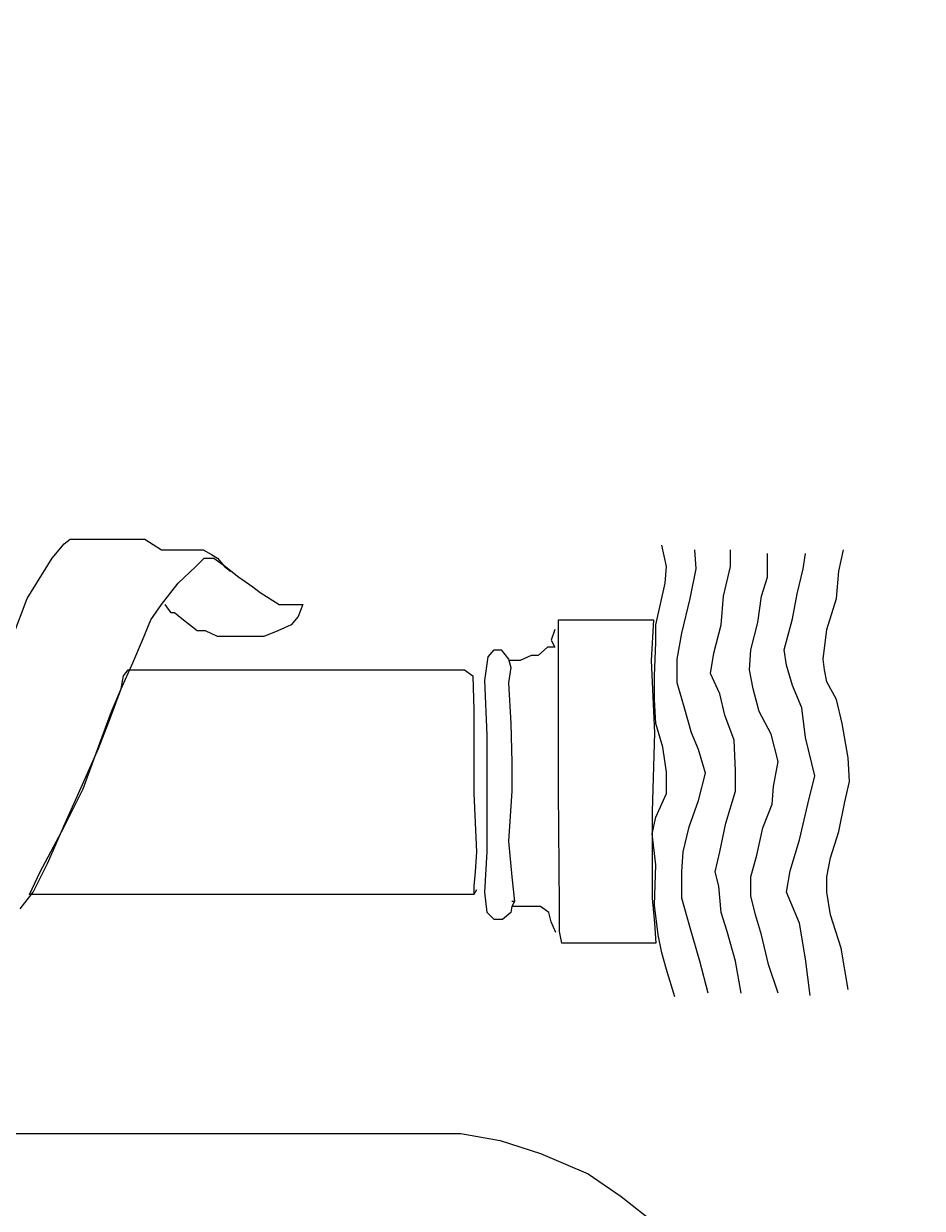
# Model space of a CAD drawing. Extents: x 731154 to 731744, y 4379381 to 4380408.
# Drawn here: x 731193.18 to 731200.74, y 4380247.51 to 4380257.48 of the extents above; entities that cross this region are included whole.
import ezdxf

# ---------------------------------------------------------------- set-up
doc = ezdxf.new("R2010")
doc.units = 0
doc.layers.get('0').update_dxf_attribs({"linetype": 'CONTINUOUS'})

msp = doc.modelspace()

# ---------------------------------------------------------------- linework, layer by layer
at = {"color": 0, "linetype": 'CONTINUOUS'}
for p, q in [((731193.52, 4380253.1), (731193.57, 4380253.14)), ((731193.52, 4380253.1), (731193.57, 4380253.14)), ((731193.57, 4380253.14), (731193.64, 4380253.14)), ((731193.57, 4380253.14), (731193.64, 4380253.14)), ((731193.64, 4380253.14), (731193.74, 4380253.14)), ((731193.64, 4380253.14), (731193.74, 4380253.14)), ((731193.74, 4380253.14), (731193.89, 4380253.14)), ((731193.74, 4380253.14), (731193.89, 4380253.14)), ((731193.89, 4380253.14), (731194.05, 4380253.14)), ((731193.89, 4380253.14), (731194.05, 4380253.14)), ((731194.05, 4380253.14), (731194.2, 4380253.14)), ((731194.05, 4380253.14), (731194.2, 4380253.14)), ((731194.2, 4380253.14), (731194.34, 4380253.05)), ((731194.2, 4380253.14), (731194.34, 4380253.05)), ((731193.42, 4380252.98), (731193.52, 4380253.1)), ((731193.42, 4380252.98), (731193.52, 4380253.1)), ((731194.34, 4380253.05), (731194.45, 4380253.05)), ((731194.34, 4380253.05), (731194.45, 4380253.05)), ((731194.45, 4380253.05), (731194.56, 4380253.05)), ((731194.45, 4380253.05), (731194.56, 4380253.05)), ((731194.56, 4380253.05), (731194.69, 4380253.05)), ((731194.56, 4380253.05), (731194.69, 4380253.05)), ((731194.69, 4380253.05), (731194.76, 4380253.01)), ((731194.69, 4380253.05), (731194.76, 4380253.01)), ((731198.59, 4380252.91), (731198.55, 4380253.09)), ((731198.59, 4380252.91), (731198.55, 4380253.09)), ((731198.84, 4380252.89), (731198.83, 4380253.05)), ((731198.84, 4380252.89), (731198.83, 4380253.05)), ((731199.13, 4380252.91), (731199.13, 4380253.05)), ((731199.13, 4380252.91), (731199.13, 4380253.05)), ((731199.44, 4380252.82), (731199.44, 4380253.02)), ((731199.44, 4380252.82), (731199.44, 4380253.02)), ((731199.74, 4380252.89), (731199.76, 4380253.02)), ((731199.74, 4380252.89), (731199.76, 4380253.02)), ((731200.04, 4380252.87), (731200.08, 4380253.05)), ((731200.04, 4380252.87), (731200.08, 4380253.05)), ((731193.21, 4380252.64), (731193.42, 4380252.98)), ((731193.21, 4380252.64), (731193.42, 4380252.98)), ((731194.63, 4380252.91), (731194.7, 4380252.98)), ((731194.63, 4380252.91), (731194.7, 4380252.98)), ((731194.7, 4380252.98), (731194.76, 4380252.98)), ((731194.7, 4380252.98), (731194.76, 4380252.98)), ((731194.76, 4380253.01), (731194.81, 4380252.98)), ((731194.76, 4380253.01), (731194.81, 4380252.98)), ((731194.76, 4380252.98), (731194.78, 4380252.98)), ((731194.76, 4380252.98), (731194.78, 4380252.98)), ((731194.78, 4380252.98), (731194.88, 4380252.91)), ((731194.78, 4380252.98), (731194.88, 4380252.91)), ((731194.81, 4380252.98), (731194.87, 4380252.91)), ((731194.81, 4380252.98), (731194.87, 4380252.91)), ((731194.48, 4380252.77), (731194.63, 4380252.91)), ((731194.48, 4380252.77), (731194.63, 4380252.91)), ((731194.87, 4380252.91), (731194.92, 4380252.87)), ((731194.87, 4380252.91), (731194.92, 4380252.87)), ((731194.88, 4380252.91), (731194.98, 4380252.83)), ((731194.88, 4380252.91), (731194.98, 4380252.83)), ((731194.98, 4380252.83), (731195.11, 4380252.74)), ((731194.98, 4380252.83), (731195.11, 4380252.74)), ((731198.58, 4380252.77), (731198.59, 4380252.91)), ((731198.58, 4380252.77), (731198.59, 4380252.91)), ((731198.79, 4380252.64), (731198.84, 4380252.89)), ((731198.79, 4380252.64), (731198.84, 4380252.89)), ((731199.07, 4380252.66), (731199.13, 4380252.91)), ((731199.07, 4380252.66), (731199.13, 4380252.91)), ((731199.39, 4380252.66), (731199.44, 4380252.82)), ((731199.39, 4380252.66), (731199.44, 4380252.82)), ((731199.69, 4380252.68), (731199.74, 4380252.89)), ((731199.69, 4380252.68), (731199.74, 4380252.89)), ((731200.02, 4380252.64), (731200.04, 4380252.87)), ((731200.02, 4380252.64), (731200.04, 4380252.87)), ((731194.34, 4380252.59), (731194.48, 4380252.77)), ((731194.34, 4380252.59), (731194.48, 4380252.77)), ((731195.11, 4380252.74), (731195.17, 4380252.69)), ((731195.11, 4380252.74), (731195.17, 4380252.69)), ((731198.5, 4380252.42), (731198.58, 4380252.77)), ((731198.5, 4380252.42), (731198.58, 4380252.77)), ((731193.09, 4380252.32), (731193.21, 4380252.64)), ((731193.09, 4380252.32), (731193.21, 4380252.64)), ((731195.17, 4380252.69), (731195.33, 4380252.59)), ((731195.17, 4380252.69), (731195.33, 4380252.59)), ((731198.72, 4380252.35), (731198.79, 4380252.64)), ((731198.72, 4380252.35), (731198.79, 4380252.64)), ((731199.05, 4380252.42), (731199.07, 4380252.66)), ((731199.05, 4380252.42), (731199.07, 4380252.66)), ((731199.36, 4380252.44), (731199.39, 4380252.66)), ((731199.36, 4380252.44), (731199.39, 4380252.66)), ((731199.65, 4380252.47), (731199.69, 4380252.68)), ((731199.65, 4380252.47), (731199.69, 4380252.68)), ((731199.94, 4380252.38), (731200.02, 4380252.64)), ((731199.94, 4380252.38), (731200.02, 4380252.64)), ((731194.25, 4380252.46), (731194.34, 4380252.59)), ((731194.25, 4380252.46), (731194.34, 4380252.59)), ((731194.42, 4380252.52), (731194.37, 4380252.59)), ((731194.42, 4380252.52), (731194.37, 4380252.59)), ((731194.45, 4380252.52), (731194.42, 4380252.52)), ((731194.45, 4380252.52), (731194.42, 4380252.52)), ((731194.51, 4380252.47), (731194.45, 4380252.52)), ((731194.51, 4380252.47), (731194.45, 4380252.52)), ((731195.33, 4380252.59), (731195.43, 4380252.59)), ((731195.33, 4380252.59), (731195.43, 4380252.59)), ((731195.43, 4380252.59), (731195.48, 4380252.59)), ((731195.43, 4380252.59), (731195.48, 4380252.59)), ((731195.48, 4380252.59), (731195.53, 4380252.59)), ((731195.48, 4380252.59), (731195.53, 4380252.59)), ((731195.53, 4380252.59), (731195.49, 4380252.49)), ((731195.53, 4380252.59), (731195.49, 4380252.49)), ((731194.18, 4380252.29), (731194.25, 4380252.46)), ((731194.18, 4380252.29), (731194.25, 4380252.46)), ((731194.64, 4380252.37), (731194.51, 4380252.47)), ((731194.64, 4380252.37), (731194.51, 4380252.47)), ((731195.43, 4380252.42), (731195.32, 4380252.37)), ((731195.43, 4380252.42), (731195.32, 4380252.37)), ((731195.49, 4380252.49), (731195.43, 4380252.42)), ((731195.49, 4380252.49), (731195.43, 4380252.42)), ((731197.68, 4380252.27), (731197.68, 4380252.46)), ((731197.68, 4380252.46), (731198.05, 4380252.46)), ((731197.68, 4380252.27), (731197.68, 4380252.46)), ((731197.68, 4380252.46), (731198.05, 4380252.46)), ((731198.05, 4380252.46), (731198.3, 4380252.46)), ((731198.05, 4380252.46), (731198.3, 4380252.46)), ((731198.3, 4380252.46), (731198.48, 4380252.46)), ((731198.3, 4380252.46), (731198.48, 4380252.46)), ((731198.48, 4380252.46), (731198.46, 4380252.12)), ((731198.48, 4380252.46), (731198.46, 4380252.12)), ((731198.5, 4380252.27), (731198.5, 4380252.42)), ((731198.5, 4380252.27), (731198.5, 4380252.42)), ((731198.99, 4380252.18), (731199.05, 4380252.42)), ((731198.99, 4380252.18), (731199.05, 4380252.42)), ((731199.3, 4380252.21), (731199.36, 4380252.44)), ((731199.3, 4380252.21), (731199.36, 4380252.44)), ((731199.58, 4380252.21), (731199.65, 4380252.47)), ((731199.58, 4380252.21), (731199.65, 4380252.47)), ((731194.71, 4380252.37), (731194.64, 4380252.37)), ((731194.71, 4380252.37), (731194.64, 4380252.37)), ((731194.81, 4380252.32), (731194.71, 4380252.37)), ((731194.81, 4380252.32), (731194.71, 4380252.37)), ((731194.9, 4380252.32), (731194.81, 4380252.32)), ((731194.9, 4380252.32), (731194.81, 4380252.32)), ((731194.99, 4380252.32), (731194.9, 4380252.32)), ((731194.99, 4380252.32), (731194.9, 4380252.32)), ((731195.12, 4380252.32), (731194.99, 4380252.32)), ((731195.12, 4380252.32), (731194.99, 4380252.32)), ((731195.2, 4380252.32), (731195.12, 4380252.32)), ((731195.2, 4380252.32), (731195.12, 4380252.32)), ((731195.32, 4380252.37), (731195.2, 4380252.32)), ((731195.32, 4380252.37), (731195.2, 4380252.32)), ((731197.65, 4380252.38), (731197.62, 4380252.29)), ((731197.65, 4380252.38), (731197.62, 4380252.29)), ((731198.68, 4380252.13), (731198.72, 4380252.35)), ((731198.68, 4380252.13), (731198.72, 4380252.35)), ((731199.91, 4380252.13), (731199.94, 4380252.38)), ((731199.91, 4380252.13), (731199.94, 4380252.38)), ((731194.1, 4380252.1), (731194.18, 4380252.29)), ((731194.1, 4380252.1), (731194.18, 4380252.29)), ((731197.59, 4380252.23), (731197.51, 4380252.16)), ((731197.59, 4380252.23), (731197.51, 4380252.16)), ((731197.65, 4380252.23), (731197.59, 4380252.23)), ((731197.65, 4380252.23), (731197.59, 4380252.23)), ((731197.62, 4380252.29), (731197.65, 4380252.23)), ((731197.62, 4380252.29), (731197.65, 4380252.23)), ((731197.68, 4380252.06), (731197.68, 4380252.27)), ((731197.68, 4380252.06), (731197.68, 4380252.27)), ((731198.49, 4380251.99), (731198.5, 4380252.27)), ((731198.49, 4380251.99), (731198.5, 4380252.27)), ((731197.06, 4380251.95), (731197.09, 4380252.15)), ((731197.06, 4380251.95), (731197.09, 4380252.15)), ((731197.09, 4380252.15), (731197.14, 4380252.21)), ((731197.09, 4380252.15), (731197.14, 4380252.21)), ((731197.14, 4380252.21), (731197.2, 4380252.21)), ((731197.14, 4380252.21), (731197.2, 4380252.21)), ((731197.2, 4380252.21), (731197.26, 4380252.13)), ((731197.2, 4380252.21), (731197.26, 4380252.13)), ((731197.26, 4380252.13), (731197.28, 4380252.06)), ((731197.26, 4380252.13), (731197.28, 4380252.06)), ((731197.31, 4380252.12), (731197.26, 4380252.12)), ((731197.31, 4380252.12), (731197.26, 4380252.12)), ((731197.36, 4380252.12), (731197.31, 4380252.12)), ((731197.36, 4380252.12), (731197.31, 4380252.12)), ((731197.45, 4380252.16), (731197.36, 4380252.12)), ((731197.45, 4380252.16), (731197.36, 4380252.12)), ((731197.51, 4380252.16), (731197.45, 4380252.16)), ((731197.51, 4380252.16), (731197.45, 4380252.16)), ((731198.46, 4380252.12), (731198.49, 4380251.51)), ((731198.46, 4380252.12), (731198.49, 4380251.51)), ((731198.68, 4380251.93), (731198.68, 4380252.13)), ((731198.68, 4380251.93), (731198.68, 4380252.13)), ((731198.96, 4380252.01), (731198.99, 4380252.18)), ((731198.96, 4380252.01), (731198.99, 4380252.18)), ((731199.29, 4380252.04), (731199.3, 4380252.21)), ((731199.29, 4380252.04), (731199.3, 4380252.21)), ((731199.6, 4380252.08), (731199.58, 4380252.21)), ((731199.6, 4380252.08), (731199.58, 4380252.21)), ((731199.92, 4380252.04), (731199.91, 4380252.13)), ((731199.92, 4380252.04), (731199.91, 4380252.13)), ((731194, 4380251.88), (731194.1, 4380252.1)), ((731194, 4380251.88), (731194.1, 4380252.1)), ((731194.02, 4380251.99), (731194.06, 4380252.04)), ((731194.02, 4380251.99), (731194.06, 4380252.04)), ((731194.06, 4380252.04), (731194.44, 4380252.04)), ((731194.06, 4380252.04), (731194.44, 4380252.04)), ((731194.44, 4380252.04), (731195.25, 4380252.04)), ((731194.44, 4380252.04), (731195.25, 4380252.04)), ((731195.25, 4380252.04), (731195.93, 4380252.04)), ((731195.25, 4380252.04), (731195.93, 4380252.04)), ((731195.93, 4380252.04), (731196.37, 4380252.04)), ((731195.93, 4380252.04), (731196.37, 4380252.04)), ((731196.37, 4380252.04), (731196.69, 4380252.04)), ((731196.37, 4380252.04), (731196.69, 4380252.04)), ((731196.69, 4380252.04), (731196.8, 4380252.04)), ((731196.69, 4380252.04), (731196.8, 4380252.04)), ((731196.8, 4380252.04), (731196.89, 4380252.04)), ((731196.8, 4380252.04), (731196.89, 4380252.04)), ((731196.89, 4380252.04), (731196.96, 4380251.99)), ((731196.89, 4380252.04), (731196.96, 4380251.99)), ((731197.28, 4380252.06), (731197.26, 4380251.93)), ((731197.28, 4380252.06), (731197.26, 4380251.93)), ((731197.68, 4380251.51), (731197.68, 4380252.06)), ((731197.68, 4380251.51), (731197.68, 4380252.06)), ((731199.32, 4380251.88), (731199.29, 4380252.04)), ((731199.32, 4380251.88), (731199.29, 4380252.04)), ((731199.65, 4380251.91), (731199.6, 4380252.08)), ((731199.65, 4380251.91), (731199.6, 4380252.08)), ((731199.94, 4380251.94), (731199.92, 4380252.04)), ((731199.94, 4380251.94), (731199.92, 4380252.04)), ((731194, 4380251.88), (731194.02, 4380251.99)), ((731194, 4380251.88), (731194.02, 4380251.99)), ((731196.96, 4380251.99), (731196.97, 4380251.7)), ((731196.96, 4380251.99), (731196.97, 4380251.7)), ((731197.08, 4380251.49), (731197.06, 4380251.95)), ((731197.08, 4380251.49), (731197.06, 4380251.95)), ((731197.26, 4380251.93), (731197.28, 4380251.59)), ((731197.26, 4380251.93), (731197.28, 4380251.59)), ((731198.49, 4380251.79), (731198.49, 4380251.99)), ((731198.49, 4380251.79), (731198.49, 4380251.99)), ((731198.74, 4380251.73), (731198.68, 4380251.93)), ((731198.74, 4380251.73), (731198.68, 4380251.93)), ((731199.04, 4380251.84), (731198.96, 4380252.01)), ((731199.04, 4380251.84), (731198.96, 4380252.01)), ((731200.02, 4380251.79), (731199.94, 4380251.94)), ((731200.02, 4380251.79), (731199.94, 4380251.94)), ((731193.91, 4380251.64), (731194, 4380251.88)), ((731193.91, 4380251.64), (731194, 4380251.88)), ((731193.92, 4380251.69), (731194, 4380251.88)), ((731193.92, 4380251.69), (731194, 4380251.88)), ((731199.08, 4380251.66), (731199.04, 4380251.84)), ((731199.08, 4380251.66), (731199.04, 4380251.84)), ((731199.37, 4380251.69), (731199.32, 4380251.88)), ((731199.37, 4380251.69), (731199.32, 4380251.88)), ((731199.73, 4380251.72), (731199.65, 4380251.91)), ((731199.73, 4380251.72), (731199.65, 4380251.91)), ((731198.5, 4380251.59), (731198.49, 4380251.79)), ((731198.5, 4380251.59), (731198.49, 4380251.79)), ((731198.8, 4380251.51), (731198.74, 4380251.73)), ((731198.8, 4380251.51), (731198.74, 4380251.73)), ((731199.76, 4380251.47), (731199.73, 4380251.72)), ((731199.76, 4380251.47), (731199.73, 4380251.72)), ((731200.07, 4380251.59), (731200.02, 4380251.79)), ((731200.07, 4380251.59), (731200.02, 4380251.79)), ((731193.8, 4380251.37), (731193.92, 4380251.69)), ((731193.8, 4380251.37), (731193.92, 4380251.69)), ((731193.81, 4380251.38), (731193.91, 4380251.64)), ((731193.81, 4380251.38), (731193.91, 4380251.64)), ((731196.97, 4380251.7), (731196.97, 4380251)), ((731196.97, 4380251.7), (731196.97, 4380251)), ((731199.16, 4380251.45), (731199.08, 4380251.66)), ((731199.16, 4380251.45), (731199.08, 4380251.66)), ((731199.47, 4380251.5), (731199.37, 4380251.69)), ((731199.47, 4380251.5), (731199.37, 4380251.69)), ((731197.28, 4380251.59), (731197.29, 4380251.26)), ((731197.28, 4380251.59), (731197.29, 4380251.26)), ((731198.56, 4380251.39), (731198.5, 4380251.59)), ((731198.56, 4380251.39), (731198.5, 4380251.59)), ((731200.12, 4380251.3), (731200.07, 4380251.59)), ((731200.12, 4380251.3), (731200.07, 4380251.59)), ((731197.08, 4380251.04), (731197.08, 4380251.49)), ((731197.08, 4380251.04), (731197.08, 4380251.49)), ((731197.68, 4380251.02), (731197.68, 4380251.51)), ((731197.68, 4380251.02), (731197.68, 4380251.51)), ((731198.49, 4380251.51), (731198.47, 4380250.85)), ((731198.49, 4380251.51), (731198.47, 4380250.85)), ((731198.86, 4380251.37), (731198.8, 4380251.51)), ((731198.86, 4380251.37), (731198.8, 4380251.51)), ((731199.17, 4380251.19), (731199.16, 4380251.45)), ((731199.17, 4380251.19), (731199.16, 4380251.45)), ((731199.53, 4380251.27), (731199.47, 4380251.5)), ((731199.53, 4380251.27), (731199.47, 4380251.5)), ((731199.84, 4380251.15), (731199.76, 4380251.47)), ((731199.84, 4380251.15), (731199.76, 4380251.47)), ((731193.64, 4380251), (731193.81, 4380251.38)), ((731193.64, 4380251), (731193.81, 4380251.38)), ((731193.68, 4380251.04), (731193.8, 4380251.37)), ((731193.68, 4380251.04), (731193.8, 4380251.37)), ((731198.59, 4380251.18), (731198.56, 4380251.39)), ((731198.59, 4380251.18), (731198.56, 4380251.39)), ((731198.92, 4380251.17), (731198.86, 4380251.37)), ((731198.92, 4380251.17), (731198.86, 4380251.37)), ((731197.29, 4380251.26), (731197.29, 4380251.02)), ((731197.29, 4380251.26), (731197.29, 4380251.02)), ((731199.49, 4380251.06), (731199.53, 4380251.27)), ((731199.49, 4380251.06), (731199.53, 4380251.27)), ((731200.13, 4380251.1), (731200.12, 4380251.3)), ((731200.13, 4380251.1), (731200.12, 4380251.3)), ((731198.59, 4380251), (731198.59, 4380251.18)), ((731198.59, 4380251), (731198.59, 4380251.18)), ((731198.86, 4380250.94), (731198.92, 4380251.17)), ((731198.86, 4380250.94), (731198.92, 4380251.17)), ((731199.17, 4380251.02), (731199.17, 4380251.19)), ((731199.17, 4380251.02), (731199.17, 4380251.19)), ((731199.78, 4380250.91), (731199.84, 4380251.15)), ((731199.78, 4380250.91), (731199.84, 4380251.15)), ((731193.52, 4380250.72), (731193.68, 4380251.04)), ((731193.52, 4380250.72), (731193.68, 4380251.04)), ((731197.08, 4380250.51), (731197.08, 4380251.04)), ((731197.08, 4380250.51), (731197.08, 4380251.04)), ((731197.29, 4380251.02), (731197.26, 4380250.6)), ((731197.29, 4380251.02), (731197.26, 4380250.6)), ((731197.69, 4380250.06), (731197.68, 4380251.02)), ((731197.69, 4380250.06), (731197.68, 4380251.02)), ((731199.09, 4380250.75), (731199.17, 4380251.02)), ((731199.09, 4380250.75), (731199.17, 4380251.02)), ((731199.48, 4380250.91), (731199.49, 4380251.06)), ((731199.48, 4380250.91), (731199.49, 4380251.06)), ((731200.09, 4380250.93), (731200.13, 4380251.1)), ((731200.09, 4380250.93), (731200.13, 4380251.1)), ((731193.53, 4380250.75), (731193.64, 4380251)), ((731193.53, 4380250.75), (731193.64, 4380251)), ((731196.97, 4380251), (731196.99, 4380250.51)), ((731196.97, 4380251), (731196.99, 4380250.51)), ((731198.5, 4380250.8), (731198.59, 4380251)), ((731198.5, 4380250.8), (731198.59, 4380251)), ((731198.78, 4380250.72), (731198.86, 4380250.94)), ((731198.78, 4380250.72), (731198.86, 4380250.94)), ((731200.04, 4380250.68), (731200.09, 4380250.93)), ((731200.04, 4380250.68), (731200.09, 4380250.93)), ((731198.47, 4380250.85), (731198.47, 4380250.49)), ((731198.47, 4380250.85), (731198.47, 4380250.49)), ((731199.4, 4380250.71), (731199.48, 4380250.91)), ((731199.4, 4380250.71), (731199.48, 4380250.91)), ((731199.71, 4380250.61), (731199.78, 4380250.91)), ((731199.71, 4380250.61), (731199.78, 4380250.91)), ((731193.32, 4380250.34), (731193.52, 4380250.72)), ((731193.32, 4380250.34), (731193.52, 4380250.72)), ((731193.38, 4380250.41), (731193.53, 4380250.75)), ((731193.38, 4380250.41), (731193.53, 4380250.75)), ((731198.47, 4380250.66), (731198.5, 4380250.8)), ((731198.47, 4380250.66), (731198.5, 4380250.8)), ((731198.73, 4380250.51), (731198.78, 4380250.72)), ((731198.73, 4380250.51), (731198.78, 4380250.72)), ((731199.04, 4380250.51), (731199.09, 4380250.75)), ((731199.04, 4380250.51), (731199.09, 4380250.75)), ((731198.5, 4380250.4), (731198.47, 4380250.66)), ((731198.5, 4380250.4), (731198.47, 4380250.66)), ((731199.35, 4380250.48), (731199.4, 4380250.71)), ((731199.35, 4380250.48), (731199.4, 4380250.71)), ((731199.97, 4380250.46), (731200.04, 4380250.68)), ((731199.97, 4380250.46), (731200.04, 4380250.68)), ((731197.26, 4380250.6), (731197.29, 4380250.3)), ((731197.26, 4380250.6), (731197.29, 4380250.3)), ((731199.63, 4380250.35), (731199.71, 4380250.61)), ((731199.63, 4380250.35), (731199.71, 4380250.61)), ((731196.99, 4380250.51), (731196.98, 4380250.34)), ((731196.99, 4380250.51), (731196.98, 4380250.34)), ((731197.06, 4380250.17), (731197.08, 4380250.51)), ((731197.06, 4380250.17), (731197.08, 4380250.51)), ((731198.47, 4380250.49), (731198.47, 4380250.12)), ((731198.47, 4380250.49), (731198.47, 4380250.12)), ((731198.72, 4380250.34), (731198.73, 4380250.51)), ((731198.72, 4380250.34), (731198.73, 4380250.51)), ((731199, 4380250.34), (731199.04, 4380250.51)), ((731199, 4380250.34), (731199.04, 4380250.51)), ((731199.3, 4380250.3), (731199.35, 4380250.48)), ((731199.3, 4380250.3), (731199.35, 4380250.48)), ((731199.94, 4380250.3), (731199.97, 4380250.46)), ((731199.94, 4380250.3), (731199.97, 4380250.46)), ((731193.23, 4380250.15), (731193.32, 4380250.34)), ((731193.23, 4380250.15), (731193.32, 4380250.34)), ((731193.26, 4380250.17), (731193.38, 4380250.41)), ((731193.26, 4380250.17), (731193.38, 4380250.41)), ((731196.98, 4380250.34), (731196.97, 4380250.22)), ((731196.98, 4380250.34), (731196.97, 4380250.22)), ((731198.49, 4380250.06), (731198.5, 4380250.4)), ((731198.49, 4380250.06), (731198.5, 4380250.4)), ((731198.72, 4380250.12), (731198.72, 4380250.34)), ((731198.72, 4380250.12), (731198.72, 4380250.34)), ((731199.03, 4380250.22), (731199, 4380250.34)), ((731199.03, 4380250.22), (731199, 4380250.34)), ((731199.6, 4380250.17), (731199.63, 4380250.35)), ((731199.6, 4380250.17), (731199.63, 4380250.35)), ((731197.29, 4380250.3), (731197.31, 4380250.09)), ((731197.29, 4380250.3), (731197.31, 4380250.09)), ((731199.3, 4380250.14), (731199.3, 4380250.3)), ((731199.3, 4380250.14), (731199.3, 4380250.3)), ((731199.94, 4380250.17), (731199.94, 4380250.3)), ((731199.94, 4380250.17), (731199.94, 4380250.3)), ((731193.15, 4380250.03), (731193.26, 4380250.17)), ((731193.15, 4380250.03), (731193.26, 4380250.17)), ((731193.3, 4380250.15), (731193.23, 4380250.15)), ((731193.3, 4380250.15), (731193.23, 4380250.15)), ((731193.4, 4380250.15), (731193.3, 4380250.15)), ((731193.4, 4380250.15), (731193.3, 4380250.15)), ((731193.66, 4380250.15), (731193.4, 4380250.15)), ((731193.66, 4380250.15), (731193.4, 4380250.15)), ((731194.83, 4380250.15), (731193.66, 4380250.15)), ((731194.83, 4380250.15), (731193.66, 4380250.15)), ((731196.59, 4380250.15), (731194.83, 4380250.15)), ((731196.59, 4380250.15), (731194.83, 4380250.15)), ((731196.91, 4380250.15), (731196.59, 4380250.15)), ((731196.91, 4380250.15), (731196.59, 4380250.15)), ((731196.97, 4380250.15), (731196.91, 4380250.15)), ((731196.97, 4380250.15), (731196.91, 4380250.15)), ((731196.97, 4380250.22), (731196.97, 4380250.15)), ((731196.97, 4380250.22), (731196.97, 4380250.15)), ((731196.99, 4380250.19), (731196.97, 4380250.15)), ((731196.99, 4380250.19), (731196.97, 4380250.15)), ((731197.08, 4380250), (731197.06, 4380250.17)), ((731197.08, 4380250), (731197.06, 4380250.17)), ((731199.05, 4380250), (731199.03, 4380250.22)), ((731199.05, 4380250), (731199.03, 4380250.22)), ((731199.34, 4380249.98), (731199.3, 4380250.14)), ((731199.34, 4380249.98), (731199.3, 4380250.14)), ((731199.71, 4380249.91), (731199.6, 4380250.17)), ((731199.71, 4380249.91), (731199.6, 4380250.17)), ((731199.97, 4380249.98), (731199.94, 4380250.17)), ((731199.97, 4380249.98), (731199.94, 4380250.17)), ((731197.29, 4380250.05), (731197.28, 4380250)), ((731197.29, 4380250.05), (731197.28, 4380250)), ((731197.31, 4380250.09), (731197.29, 4380250.05)), ((731197.31, 4380250.09), (731197.29, 4380250.09)), ((731197.31, 4380250.09), (731197.29, 4380250.05)), ((731197.31, 4380250.09), (731197.29, 4380250.09)), ((731197.34, 4380250.05), (731197.29, 4380250.05)), ((731197.34, 4380250.05), (731197.29, 4380250.05)), ((731197.42, 4380250.05), (731197.34, 4380250.05)), ((731197.42, 4380250.05), (731197.34, 4380250.05)), ((731197.53, 4380250.05), (731197.42, 4380250.05)), ((731197.53, 4380250.05), (731197.42, 4380250.05)), ((731197.6, 4380250), (731197.53, 4380250.05)), ((731197.6, 4380250), (731197.53, 4380250.05)), ((731197.69, 4380249.84), (731197.69, 4380250.06)), ((731197.69, 4380249.84), (731197.69, 4380250.06)), ((731198.47, 4380250.12), (731198.49, 4380249.91)), ((731198.47, 4380250.12), (731198.49, 4380249.91)), ((731198.52, 4380249.81), (731198.49, 4380250.06)), ((731198.52, 4380249.81), (731198.49, 4380250.06)), ((731198.79, 4380249.87), (731198.72, 4380250.12)), ((731198.79, 4380249.87), (731198.72, 4380250.12)), ((731197.14, 4380249.94), (731197.08, 4380250)), ((731197.14, 4380249.94), (731197.08, 4380250)), ((731197.21, 4380249.94), (731197.14, 4380249.94)), ((731197.21, 4380249.94), (731197.14, 4380249.94)), ((731197.28, 4380250), (731197.21, 4380249.94)), ((731197.28, 4380250), (731197.21, 4380249.94)), ((731197.62, 4380249.92), (731197.6, 4380250)), ((731197.62, 4380249.92), (731197.6, 4380250)), ((731199.1, 4380249.84), (731199.05, 4380250)), ((731199.1, 4380249.84), (731199.05, 4380250)), ((731199.39, 4380249.81), (731199.34, 4380249.98)), ((731199.39, 4380249.81), (731199.34, 4380249.98)), ((731200.06, 4380249.7), (731199.97, 4380249.98)), ((731200.06, 4380249.7), (731199.97, 4380249.98)), ((731197.66, 4380249.83), (731197.62, 4380249.92)), ((731197.66, 4380249.83), (731197.62, 4380249.92)), ((731197.71, 4380249.74), (731197.69, 4380249.84)), ((731197.71, 4380249.74), (731197.69, 4380249.84)), ((731198.49, 4380249.91), (731198.5, 4380249.74)), ((731198.49, 4380249.91), (731198.5, 4380249.74)), ((731198.87, 4380249.59), (731198.79, 4380249.87)), ((731198.87, 4380249.59), (731198.79, 4380249.87)), ((731199.17, 4380249.59), (731199.1, 4380249.84)), ((731199.17, 4380249.59), (731199.1, 4380249.84)), ((731199.76, 4380249.61), (731199.71, 4380249.91)), ((731199.76, 4380249.61), (731199.71, 4380249.91)), ((731197.93, 4380249.74), (731197.71, 4380249.74)), ((731197.93, 4380249.74), (731197.71, 4380249.74)), ((731198.22, 4380249.74), (731197.93, 4380249.74)), ((731198.22, 4380249.74), (731197.93, 4380249.74)), ((731198.5, 4380249.74), (731198.22, 4380249.74)), ((731198.5, 4380249.74), (731198.22, 4380249.74)), ((731198.55, 4380249.66), (731198.52, 4380249.81)), ((731198.55, 4380249.66), (731198.52, 4380249.81)), ((731199.45, 4380249.56), (731199.39, 4380249.81)), ((731199.45, 4380249.56), (731199.39, 4380249.81)), ((731198.59, 4380249.52), (731198.55, 4380249.66)), ((731198.59, 4380249.52), (731198.55, 4380249.66)), ((731200.12, 4380249.35), (731200.06, 4380249.7)), ((731200.12, 4380249.35), (731200.06, 4380249.7)), ((731198.94, 4380249.32), (731198.87, 4380249.59)), ((731198.94, 4380249.32), (731198.87, 4380249.59)), ((731199.22, 4380249.32), (731199.17, 4380249.59)), ((731199.22, 4380249.32), (731199.17, 4380249.59)), ((731199.53, 4380249.32), (731199.45, 4380249.56)), ((731199.53, 4380249.32), (731199.45, 4380249.56)), ((731199.8, 4380249.3), (731199.76, 4380249.61)), ((731199.8, 4380249.3), (731199.76, 4380249.61)), ((731198.66, 4380249.29), (731198.59, 4380249.52)), ((731198.66, 4380249.29), (731198.59, 4380249.52)), ((731192.85, 4380248.14), (731193.26, 4380248.14)), ((731192.85, 4380248.14), (731193.26, 4380248.14)), ((731193.26, 4380248.14), (731193.82, 4380248.14)), ((731193.26, 4380248.14), (731193.82, 4380248.14)), ((731193.82, 4380248.14), (731194.14, 4380248.14)), ((731193.82, 4380248.14), (731194.14, 4380248.14)), ((731194.14, 4380248.14), (731194.64, 4380248.14)), ((731194.14, 4380248.14), (731194.64, 4380248.14)), ((731194.64, 4380248.14), (731195.2, 4380248.14)), ((731194.64, 4380248.14), (731195.2, 4380248.14)), ((731195.2, 4380248.14), (731195.68, 4380248.14)), ((731195.2, 4380248.14), (731195.68, 4380248.14)), ((731195.68, 4380248.14), (731196.09, 4380248.14)), ((731195.68, 4380248.14), (731196.09, 4380248.14)), ((731196.09, 4380248.14), (731196.5, 4380248.14)), ((731196.09, 4380248.14), (731196.5, 4380248.14)), ((731196.5, 4380248.14), (731196.86, 4380248.14)), ((731196.5, 4380248.14), (731196.86, 4380248.14)), ((731196.86, 4380248.14), (731197.19, 4380248.08)), ((731196.86, 4380248.14), (731197.19, 4380248.08)), ((731197.19, 4380248.08), (731197.53, 4380247.97)), ((731197.19, 4380248.08), (731197.53, 4380247.97)), ((731197.53, 4380247.97), (731197.93, 4380247.8)), ((731197.53, 4380247.97), (731197.93, 4380247.8)), ((731197.93, 4380247.8), (731198.21, 4380247.61)), ((731197.93, 4380247.8), (731198.21, 4380247.61)), ((731198.21, 4380247.61), (731198.5, 4380247.38)), ((731198.21, 4380247.61), (731198.5, 4380247.38))]:
    msp.add_line(p, q, dxfattribs=at)

# ---------------------------------------------------------------- meshes
mesh = msp.add_polyface(dxfattribs=at)
corners = [(731154.5, 4379381), (731154.5, 4379381), (731154.5, 4379571.9618), (731462.5, 4379381), (731154.5, 4379746.4935), (731744, 4379381), (731154.5, 4380407.5), (731744, 4380042.0065), (731744, 4380407.5)]
mesh.append_faces([[corners[k] for k in face] for face in [(0, 1, 3, 2), (2, 3, 5, 4), (4, 5, 7, 6), (6, 7, 8, 8)]], dxfattribs={"vtx0": -1, "vtx2": -1, "color": 0})
mesh = msp.add_polyface(dxfattribs=at)
corners = [(731164.5, 4380221), (731164.5, 4380221), (731164.5, 4380395.2713), (731445.58, 4380221), (731164.5, 4380401.5), (731445.58, 4380227.2287), (731445.58, 4380401.5)]
mesh.append_faces([[corners[k] for k in face] for face in [(0, 1, 3, 2), (2, 3, 5, 4), (4, 5, 6, 6)]], dxfattribs={"vtx0": -1, "vtx2": -1, "color": 0})

doc.saveas('drawing.dxf')
